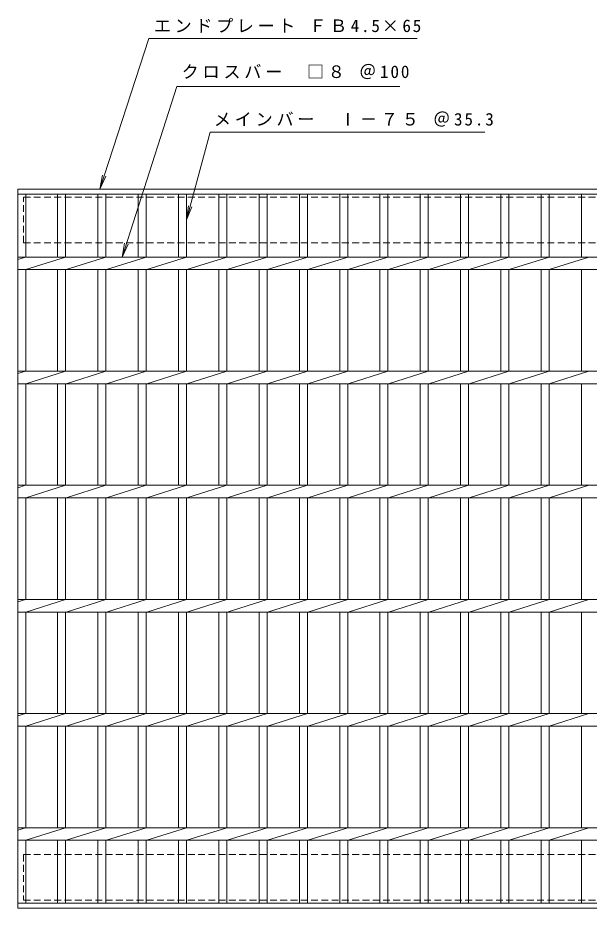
# Model space of a CAD drawing. Units: millimetres, scale not verified. Extents: x -838 to 851, y -688 to 647.
# Drawn here: x -836 to -335, y -133 to 647 of the extents above; entities that cross this region are included whole.
import ezdxf

# ---------------------------------------------------------------- set-up
doc = ezdxf.new("R2010")
doc.units = ezdxf.units.MM
doc.header["$LTSCALE"] = 5
doc.linetypes.add('DASHED1', pattern=[1.8, 1.2, -0.6])
for name, color, linetype, lineweight in [('B-1', 2, 'Continuous', 9), ('B-2', 3, 'Continuous', 9), ('B-5', 7, 'Continuous', 9)]:
    doc.layers.add(name, color=color, linetype=linetype, lineweight=lineweight)
doc.styles.add('ＭＳ ゴシック', font='')
doc.styles.get('ＭＳ ゴシック').set_extended_font_data('MS Gothic')

msp = doc.modelspace()

# ---------------------------------------------------------------- linework, layer by layer
at = {"layer": 'B-1', "linetype": 'DASHED1'}
for p, q in [((-831.098, 450.016), (-831.098, 490.017)), ((-831.098, 450.016), (153.901, 450.016)), ((-831.098, -85.983), (-831.098, -125.983)), ((-831.098, -85.983), (153.901, -85.983))]:
    msp.add_line(p, q, dxfattribs=at)
for points in [[(-831.098, 490.017), (153.901, 490.017), (153.901, 450.016)], [(-831.098, -125.983), (153.901, -125.983), (153.901, -85.983)]]:
    msp.add_lwpolyline(points, dxfattribs=at)
at = {"layer": 'B-2'}
for p, q in [((-836.098, -132.983), (-836.098, 497.016)), ((-836.098, 497.016), (158.901, 497.016)), ((-836.098, 492.517), (158.901, 492.517)), ((-829.098, 437.517), (-829.098, 492.517)), ((-801.198, 492.517), (-801.198, 437.517)), ((-794.198, 492.517), (-794.198, 437.517)), ((-765.898, 492.517), (-765.898, 437.517)), ((-758.898, 492.517), (-758.898, 437.517)), ((-730.598, 492.517), (-730.598, 437.517)), ((-723.598, 492.517), (-723.598, 437.517)), ((-695.298, 492.517), (-695.298, 437.517)), ((-688.298, 492.517), (-688.298, 437.517)), ((-659.998, 492.517), (-659.998, 437.517)), ((-652.998, 492.517), (-652.998, 437.517)), ((-624.698, 492.517), (-624.698, 437.517)), ((-617.698, 492.517), (-617.698, 437.517)), ((-589.398, 492.517), (-589.398, 437.517)), ((-582.398, 492.517), (-582.398, 437.517)), ((-554.098, 492.517), (-554.098, 437.517)), ((-547.098, 492.517), (-547.098, 437.517)), ((-518.798, 492.517), (-518.798, 437.517)), ((-511.798, 492.517), (-511.798, 437.517)), ((-483.498, 492.517), (-483.498, 437.517)), ((-476.498, 492.517), (-476.498, 437.517)), ((-448.198, 492.517), (-448.198, 437.517)), ((-441.198, 492.517), (-441.198, 437.517)), ((-412.898, 492.517), (-412.898, 437.517)), ((-405.898, 492.517), (-405.898, 437.517)), ((-377.598, 492.517), (-377.598, 437.517)), ((-370.598, 492.517), (-370.598, 437.517)), ((-342.298, 492.517), (-342.298, 437.517)), ((-836.098, 435.436), (-829.498, 437.517)), ((-836.098, 437.517), (158.901, 437.517)), ((-829.098, 426.517), (-794.198, 437.517)), ((-793.798, 426.517), (-758.898, 437.517)), ((-758.498, 426.517), (-723.598, 437.517)), ((-723.198, 426.517), (-688.298, 437.517)), ((-687.898, 426.517), (-652.998, 437.517)), ((-652.598, 426.517), (-617.698, 437.517)), ((-617.298, 426.517), (-582.398, 437.517)), ((-581.998, 426.517), (-547.098, 437.517)), ((-546.698, 426.517), (-511.798, 437.517)), ((-511.398, 426.517), (-476.498, 437.517)), ((-476.098, 426.517), (-441.198, 437.517)), ((-440.798, 426.517), (-405.898, 437.517)), ((-405.498, 426.517), (-370.598, 437.517)), ((-370.598, 426.517), (-335.698, 437.517)), ((-836.098, 426.517), (158.901, 426.517)), ((-829.098, 337.516), (-829.098, 426.517)), ((-801.198, 426.517), (-801.198, 337.516)), ((-794.198, 426.517), (-794.198, 337.516)), ((-765.898, 426.517), (-765.898, 337.516)), ((-758.898, 426.517), (-758.898, 337.516)), ((-730.598, 426.517), (-730.598, 337.516)), ((-723.598, 426.517), (-723.598, 337.516)), ((-695.298, 426.517), (-695.298, 337.516)), ((-688.298, 426.517), (-688.298, 337.516)), ((-659.998, 426.517), (-659.998, 337.516)), ((-652.998, 426.517), (-652.998, 337.516)), ((-624.698, 426.517), (-624.698, 337.516)), ((-617.698, 426.517), (-617.698, 337.516)), ((-589.398, 426.517), (-589.398, 337.516)), ((-582.398, 426.517), (-582.398, 337.516)), ((-554.098, 426.517), (-554.098, 337.516)), ((-547.098, 426.517), (-547.098, 337.516)), ((-518.798, 426.517), (-518.798, 337.516)), ((-511.798, 426.517), (-511.798, 337.516)), ((-483.498, 426.517), (-483.498, 337.516)), ((-476.498, 426.517), (-476.498, 337.516)), ((-448.198, 426.517), (-448.198, 337.516)), ((-441.198, 426.517), (-441.198, 337.516)), ((-412.898, 426.517), (-412.898, 337.516)), ((-405.898, 426.517), (-405.898, 337.516)), ((-377.598, 426.517), (-377.598, 337.516)), ((-370.598, 426.517), (-370.598, 337.516)), ((-342.298, 426.517), (-342.298, 337.516)), ((-836.098, 335.437), (-829.498, 337.516)), ((-836.098, 337.516), (158.901, 337.516)), ((-829.098, 326.517), (-794.198, 337.516)), ((-793.798, 326.517), (-758.898, 337.516)), ((-758.498, 326.517), (-723.598, 337.516)), ((-723.198, 326.517), (-688.298, 337.516)), ((-687.898, 326.517), (-652.998, 337.516)), ((-652.598, 326.517), (-617.698, 337.516)), ((-617.298, 326.517), (-582.398, 337.516)), ((-581.998, 326.517), (-547.098, 337.516)), ((-546.698, 326.517), (-511.798, 337.516)), ((-511.398, 326.517), (-476.498, 337.516)), ((-476.098, 326.517), (-441.198, 337.516)), ((-440.798, 326.517), (-405.898, 337.516)), ((-405.498, 326.517), (-370.598, 337.516)), ((-370.598, 326.517), (-335.698, 337.517)), ((-836.098, 326.516), (158.901, 326.516)), ((-829.098, 237.516), (-829.098, 326.516)), ((-801.198, 326.516), (-801.198, 237.516)), ((-794.198, 326.516), (-794.198, 237.516)), ((-765.898, 326.516), (-765.898, 237.516)), ((-758.898, 326.516), (-758.898, 237.516)), ((-730.598, 326.516), (-730.598, 237.516)), ((-723.598, 326.516), (-723.598, 237.516)), ((-695.298, 326.516), (-695.298, 237.516)), ((-688.298, 326.516), (-688.298, 237.516)), ((-659.998, 326.516), (-659.998, 237.516)), ((-652.998, 326.516), (-652.998, 237.516)), ((-624.698, 326.516), (-624.698, 237.516)), ((-617.698, 326.516), (-617.698, 237.516)), ((-589.398, 326.516), (-589.398, 237.516)), ((-582.398, 326.516), (-582.398, 237.516)), ((-554.098, 326.516), (-554.098, 237.516)), ((-547.098, 326.516), (-547.098, 237.516)), ((-518.798, 326.516), (-518.798, 237.516)), ((-511.798, 326.516), (-511.798, 237.516)), ((-483.498, 326.516), (-483.498, 237.516)), ((-476.498, 326.516), (-476.498, 237.516)), ((-448.198, 326.516), (-448.198, 237.516)), ((-441.198, 326.516), (-441.198, 237.516)), ((-412.898, 326.516), (-412.898, 237.516)), ((-405.898, 326.516), (-405.898, 237.516)), ((-377.598, 326.516), (-377.598, 237.516)), ((-370.598, 326.516), (-370.598, 237.516)), ((-342.298, 326.516), (-342.298, 237.516)), ((-836.098, 235.436), (-829.498, 237.516)), ((-836.098, 237.516), (158.901, 237.516)), ((-829.098, 226.517), (-794.198, 237.516)), ((-793.798, 226.517), (-758.898, 237.516)), ((-758.498, 226.517), (-723.598, 237.516)), ((-723.198, 226.517), (-688.298, 237.516)), ((-687.898, 226.517), (-652.998, 237.516)), ((-652.598, 226.517), (-617.698, 237.516)), ((-617.298, 226.517), (-582.398, 237.516)), ((-581.998, 226.517), (-547.098, 237.516)), ((-546.698, 226.517), (-511.798, 237.516)), ((-511.398, 226.517), (-476.498, 237.516)), ((-476.098, 226.517), (-441.198, 237.516)), ((-440.798, 226.517), (-405.898, 237.516)), ((-405.498, 226.517), (-370.598, 237.516)), ((-370.598, 226.517), (-335.698, 237.517)), ((-836.098, 226.516), (158.901, 226.516)), ((-829.098, 137.516), (-829.098, 226.516)), ((-801.198, 226.516), (-801.198, 137.516)), ((-794.198, 226.516), (-794.198, 137.516)), ((-765.898, 226.516), (-765.898, 137.516)), ((-758.898, 226.516), (-758.898, 137.516)), ((-730.598, 226.516), (-730.598, 137.516)), ((-723.598, 226.516), (-723.598, 137.516)), ((-695.298, 226.516), (-695.298, 137.516)), ((-688.298, 226.516), (-688.298, 137.516)), ((-659.998, 226.516), (-659.998, 137.516)), ((-652.998, 226.516), (-652.998, 137.516)), ((-624.698, 226.516), (-624.698, 137.516)), ((-617.698, 226.516), (-617.698, 137.516)), ((-589.398, 226.516), (-589.398, 137.516)), ((-582.398, 226.516), (-582.398, 137.516)), ((-554.098, 226.516), (-554.098, 137.516)), ((-547.098, 226.516), (-547.098, 137.516)), ((-518.798, 226.516), (-518.798, 137.516)), ((-511.798, 226.516), (-511.798, 137.516)), ((-483.498, 226.516), (-483.498, 137.516)), ((-476.498, 226.516), (-476.498, 137.516)), ((-448.198, 226.516), (-448.198, 137.516)), ((-441.198, 226.516), (-441.198, 137.516)), ((-412.898, 226.516), (-412.898, 137.516)), ((-405.898, 226.516), (-405.898, 137.516)), ((-377.598, 226.516), (-377.598, 137.516)), ((-370.598, 226.516), (-370.598, 137.516)), ((-342.298, 226.516), (-342.298, 137.516)), ((-836.098, 135.436), (-829.498, 137.516)), ((-836.098, 137.516), (158.901, 137.516)), ((-829.098, 126.517), (-794.198, 137.516)), ((-793.798, 126.517), (-758.898, 137.516)), ((-758.498, 126.517), (-723.598, 137.516)), ((-723.198, 126.517), (-688.298, 137.516)), ((-687.898, 126.517), (-652.998, 137.516)), ((-652.598, 126.517), (-617.698, 137.516)), ((-617.298, 126.517), (-582.398, 137.516)), ((-581.998, 126.517), (-547.098, 137.516)), ((-546.698, 126.517), (-511.798, 137.516)), ((-511.398, 126.517), (-476.498, 137.516)), ((-476.098, 126.517), (-441.198, 137.516)), ((-440.798, 126.517), (-405.898, 137.516)), ((-405.498, 126.517), (-370.598, 137.516)), ((-370.598, 126.517), (-335.698, 137.517)), ((-836.098, 126.516), (158.901, 126.516)), ((-829.098, 37.516), (-829.098, 126.516)), ((-801.198, 126.516), (-801.198, 37.516)), ((-794.198, 126.516), (-794.198, 37.516)), ((-765.898, 126.516), (-765.898, 37.516)), ((-758.898, 126.516), (-758.898, 37.516)), ((-730.598, 126.516), (-730.598, 37.516)), ((-723.598, 126.516), (-723.598, 37.516)), ((-695.298, 126.516), (-695.298, 37.516)), ((-688.298, 126.516), (-688.298, 37.516)), ((-659.998, 126.516), (-659.998, 37.516)), ((-652.998, 126.516), (-652.998, 37.516)), ((-624.698, 126.516), (-624.698, 37.516)), ((-617.698, 126.516), (-617.698, 37.516)), ((-589.398, 126.516), (-589.398, 37.516)), ((-582.398, 126.516), (-582.398, 37.516)), ((-554.098, 126.516), (-554.098, 37.516)), ((-547.098, 126.516), (-547.098, 37.516)), ((-518.798, 126.516), (-518.798, 37.516)), ((-511.798, 126.516), (-511.798, 37.516)), ((-483.498, 126.516), (-483.498, 37.516)), ((-476.498, 126.516), (-476.498, 37.516)), ((-448.198, 126.516), (-448.198, 37.516)), ((-441.198, 126.516), (-441.198, 37.516)), ((-412.898, 126.516), (-412.898, 37.516)), ((-405.898, 126.516), (-405.898, 37.516)), ((-377.598, 126.516), (-377.598, 37.516)), ((-370.598, 126.516), (-370.598, 37.516)), ((-342.298, 126.516), (-342.298, 37.516)), ((-836.098, 35.436), (-829.498, 37.516)), ((-836.098, 37.516), (158.901, 37.516)), ((-829.098, 26.517), (-794.198, 37.516)), ((-793.798, 26.517), (-758.898, 37.516)), ((-758.498, 26.517), (-723.598, 37.516)), ((-723.198, 26.517), (-688.298, 37.516)), ((-687.898, 26.517), (-652.998, 37.516)), ((-652.598, 26.517), (-617.698, 37.516)), ((-617.298, 26.517), (-582.398, 37.516)), ((-581.998, 26.517), (-547.098, 37.516)), ((-546.698, 26.517), (-511.798, 37.516)), ((-511.398, 26.517), (-476.498, 37.516)), ((-476.098, 26.517), (-441.198, 37.516)), ((-440.798, 26.517), (-405.898, 37.516)), ((-405.498, 26.517), (-370.598, 37.516)), ((-370.598, 26.517), (-335.698, 37.517)), ((-836.098, 26.517), (158.901, 26.517)), ((-829.098, -62.484), (-829.098, 26.517)), ((-801.198, 26.517), (-801.198, -62.484)), ((-794.198, 26.517), (-794.198, -62.484)), ((-765.898, 26.517), (-765.898, -62.484)), ((-758.898, 26.517), (-758.898, -62.484)), ((-730.598, 26.517), (-730.598, -62.484)), ((-723.598, 26.517), (-723.598, -62.484)), ((-695.298, 26.517), (-695.298, -62.484)), ((-688.298, 26.517), (-688.298, -62.484)), ((-659.998, 26.517), (-659.998, -62.484)), ((-652.998, 26.517), (-652.998, -62.484)), ((-624.698, 26.517), (-624.698, -62.484)), ((-617.698, 26.517), (-617.698, -62.484)), ((-589.398, 26.517), (-589.398, -62.484)), ((-582.398, 26.517), (-582.398, -62.484)), ((-554.098, 26.517), (-554.098, -62.484)), ((-547.098, 26.517), (-547.098, -62.484)), ((-518.798, 26.517), (-518.798, -62.484)), ((-511.798, 26.517), (-511.798, -62.484)), ((-483.498, 26.517), (-483.498, -62.484)), ((-476.498, 26.517), (-476.498, -62.484)), ((-448.198, 26.517), (-448.198, -62.484)), ((-441.198, 26.517), (-441.198, -62.484)), ((-412.898, 26.517), (-412.898, -62.484)), ((-405.898, 26.517), (-405.898, -62.484)), ((-377.598, 26.517), (-377.598, -62.484)), ((-370.598, 26.517), (-370.598, -62.484)), ((-342.298, 26.517), (-342.298, -62.484)), ((-836.098, -62.484), (158.901, -62.484)), ((-836.098, -64.564), (-829.498, -62.484)), ((-829.098, -73.483), (-794.198, -62.484)), ((-794.2, -62.484), (-794.198, -62.484)), ((-793.798, -73.483), (-758.898, -62.484)), ((-758.9, -62.484), (-758.898, -62.484)), ((-758.498, -73.483), (-723.598, -62.484)), ((-723.6, -62.484), (-723.598, -62.484)), ((-723.198, -73.483), (-688.298, -62.484)), ((-688.3, -62.484), (-688.298, -62.484)), ((-687.898, -73.483), (-652.998, -62.484)), ((-653, -62.484), (-652.998, -62.484)), ((-652.598, -73.483), (-617.698, -62.484)), ((-617.7, -62.484), (-617.698, -62.484)), ((-617.298, -73.483), (-582.398, -62.484)), ((-582.4, -62.484), (-582.398, -62.484)), ((-581.998, -73.483), (-547.098, -62.484)), ((-547.1, -62.484), (-547.098, -62.484)), ((-546.698, -73.483), (-511.798, -62.484)), ((-511.8, -62.484), (-511.798, -62.484)), ((-511.398, -73.483), (-476.498, -62.484)), ((-476.5, -62.484), (-476.498, -62.484)), ((-476.098, -73.483), (-441.198, -62.484)), ((-441.2, -62.484), (-441.198, -62.484)), ((-440.798, -73.483), (-405.898, -62.484)), ((-405.9, -62.484), (-405.898, -62.484)), ((-405.498, -73.483), (-370.598, -62.484)), ((-370.598, -73.483), (-335.698, -62.483)), ((-836.098, -73.483), (158.901, -73.483)), ((-829.098, -128.483), (-829.098, -73.483)), ((-801.198, -73.483), (-801.198, -128.483)), ((-794.198, -73.483), (-794.198, -128.483)), ((-765.898, -73.483), (-765.898, -128.483)), ((-758.898, -73.483), (-758.898, -128.483)), ((-730.598, -73.483), (-730.598, -128.483)), ((-723.598, -73.483), (-723.598, -128.483)), ((-695.298, -73.483), (-695.298, -128.483)), ((-688.298, -73.483), (-688.298, -128.483)), ((-659.998, -73.483), (-659.998, -128.483)), ((-652.998, -73.483), (-652.998, -128.483)), ((-624.698, -73.483), (-624.698, -128.483)), ((-617.698, -73.483), (-617.698, -128.483)), ((-589.398, -73.483), (-589.398, -128.483)), ((-582.398, -73.483), (-582.398, -128.483)), ((-554.098, -73.483), (-554.098, -128.483)), ((-547.098, -73.483), (-547.098, -128.483)), ((-518.798, -73.483), (-518.798, -128.483)), ((-511.798, -73.483), (-511.798, -128.483)), ((-483.498, -73.483), (-483.498, -128.483)), ((-476.498, -73.483), (-476.498, -128.483)), ((-448.198, -73.483), (-448.198, -128.483)), ((-441.198, -73.483), (-441.198, -128.483)), ((-412.898, -73.483), (-412.898, -128.483)), ((-405.898, -73.483), (-405.898, -128.483)), ((-377.598, -73.483), (-377.598, -128.483)), ((-370.598, -73.483), (-370.598, -128.483)), ((-342.298, -73.483), (-342.298, -128.483)), ((158.901, -128.483), (-836.098, -128.483)), ((158.901, -132.983), (-836.098, -132.983))]:
    msp.add_line(p, q, dxfattribs=at)
at = {"layer": 'B-5'}
for p, q in [((-764.227, 497.016), (-721.398, 628.885)), ((-721.398, 628.885), (-486.093, 628.885)), ((-744.748, 437.517), (-696.651, 587.016)), ((-696.651, 587.016), (-501.335, 587.016)), ((-688.298, 470.017), (-667.666, 547.016)), ((-667.666, 547.016), (-426.907, 547.016)), ((-764.227, 497.016), (-761.951, 509.307)), ((-764.227, 497.016), (-758.847, 508.299)), ((-688.298, 470.017), (-686.667, 482.41)), ((-688.298, 470.017), (-683.514, 481.565)), ((-744.748, 437.517), (-742.505, 449.814)), ((-744.748, 437.517), (-739.399, 448.815))]:
    msp.add_line(p, q, dxfattribs=at)

# ---------------------------------------------------------------- texts
at = {"layer": 'B-5', "char_height": 11, "attachment_point": 7, "style": 'ＭＳ ゴシック'}
for s, insert in [('\\T1.21;エンドプレート\\~ＦＢ4.5×65', (-716.888, 634.026)), ('\\T1.22;クロスバー\\~\\~□８\\~＠100', (-692.585, 593.363)), ('\\T1.22;メインバー\\~\\~Ⅰ－７５\\~＠35.3', (-664.371, 551.746))]:
    msp.add_mtext(s, dxfattribs=dict(at, insert=insert))

doc.saveas('drawing.dxf')
